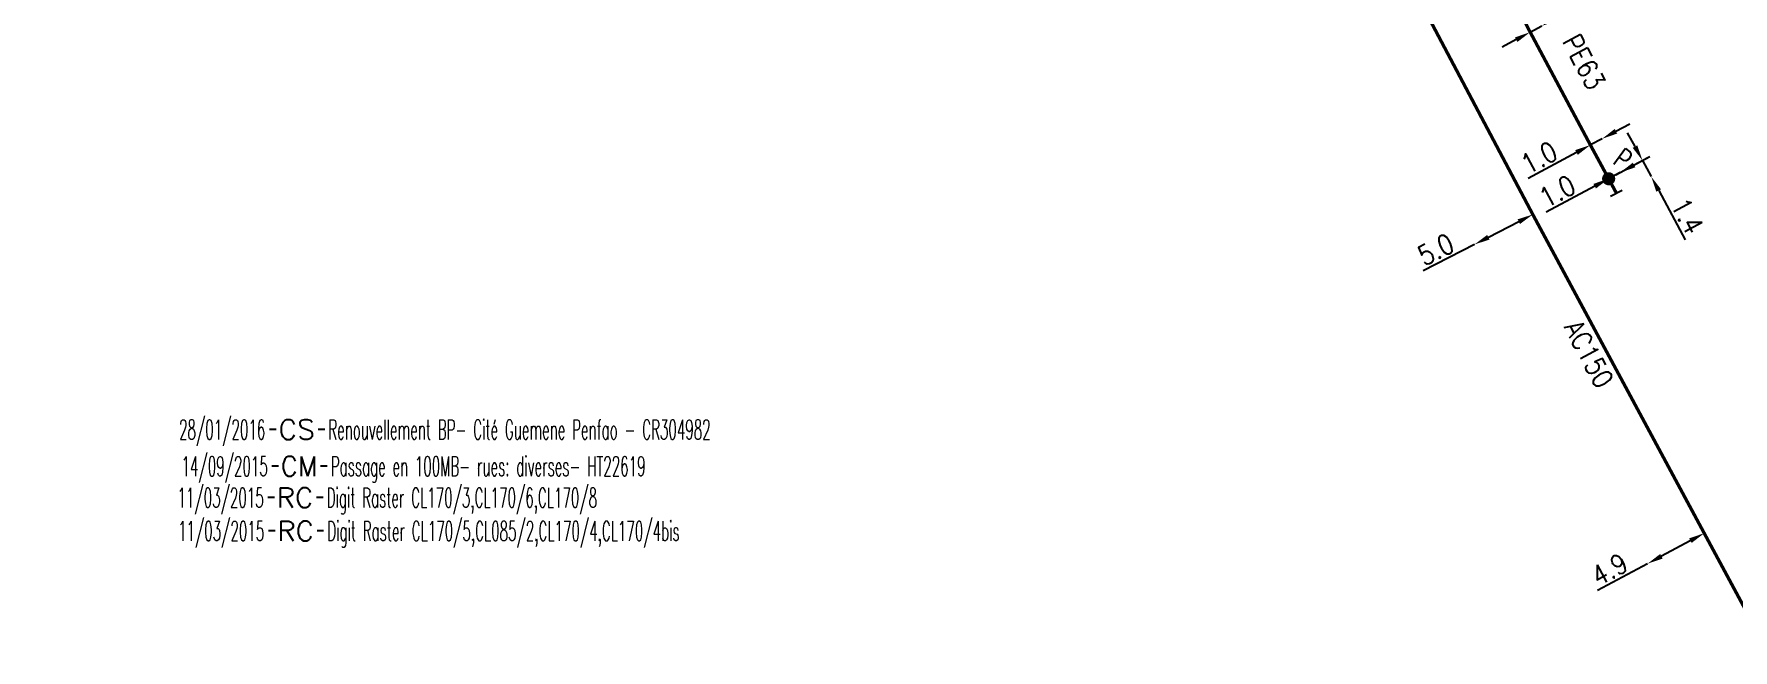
# Model space of a CAD drawing. Header units: millimetres. Extents: x 150998 to 151977, y 126997 to 128005.
# Drawn here: x 150999.9 to 151129.1, y 127256.8 to 127303.7 of the extents above; entities that cross this region are included whole.
import ezdxf
from ezdxf.enums import TextEntityAlignment as Align

# ---------------------------------------------------------------- set-up
doc = ezdxf.new("R2010")
doc.units = ezdxf.units.MM
doc.header["$PDMODE"] = 34
doc.linetypes.add('L_100_AP', pattern=[14, 10, -1.5, 1, -1.5])
doc.linetypes.add('L_100_PE', pattern=[14, 10, -1.5, 1, -1.5])
doc.layers.get('0').update_dxf_attribs({"linetype": 'CONTINUOUS'})
doc.layers.get('DEFPOINTS').update_dxf_attribs({"linetype": 'CONTINUOUS'})
for name, color, linetype in [('L_140', 3, 'CONTINUOUS'), ('L_300', 7, 'CONTINUOUS'), ('L_340', 7, 'CONTINUOUS'), ('L_910', 7, 'CONTINUOUS')]:
    doc.layers.add(name, color=color, linetype=linetype)
doc.styles.add('G_ROMANS', font='ROMANS.SHX', dxfattribs={"width": 0.75})
doc.styles.get("Standard").update_dxf_attribs({"font": 'romans.shx', "width": 0.85})
doc.dimstyles.get("Standard").update_dxf_attribs({"dimtxt": 1.5, "dimasz": 1.2, "dimexe": 0.625, "dimexo": 0.625, "dimgap": 0.25, "dimtad": 1, "dimdec": 1, "dimzin": 0, "dimdsep": 46, "dimtxsty": 'Standard', "dimcen": -0.5, "dimadec": 0, "dimazin": 0, "dimtfac": 1, "dimtdec": 1, "dimtmove": 0, "dimatfit": 3, "dimfxl": 0, "dimtolj": 1, "dimtzin": 0, "dimarcsym": 0})

# ---------------------------------------------------------------- blocks, each defined once
blk = doc.blocks.new('*D326')
at = {"layer": 'DEFPOINTS', "color": 0, "linetype": 'Continuous', "transparency": 16777216}
for p in [(151126.93, 127265.66), (151122.62, 127263.34), (151122.62, 127263.34)]:
    blk.add_point(p, dxfattribs=at)
at = {"layer": 'L_140', "color": 0, "linetype": 'Continuous', "lineweight": -2, "transparency": 16777216}
for p, q in [((151125.87, 127265.09), (151123.67, 127263.91)), ((151122.62, 127263.34), (151118.82, 127261.29))]:
    blk.add_line(p, q, dxfattribs=at)
at = {"layer": 'L_140', "color": 0, "linetype": 'Continuous', "transparency": 16777216}
for points in [[(151125.78, 127265.27), (151125.97, 127264.92), (151126.93, 127265.66)], [(151123.58, 127264.08), (151123.77, 127263.73), (151122.62, 127263.34)]]:
    blk.add_solid(points, dxfattribs=at)
at = {"layer": 'L_140', "color": 0, "linetype": 'Continuous', "transparency": 16777216, "insert": (151119.72, 127262.91), "char_height": 1.5, "attachment_point": 5, "rotation": 28.3145}
blk.add_mtext('\\A1;4.9', dxfattribs=at)
blk = doc.blocks.new('*D329')
at = {"layer": 'DEFPOINTS', "color": 0, "linetype": 'Continuous', "transparency": 16777216}
for p in [(151122.9, 127292.8), (151122.9, 127292.8), (151119.66, 127292.64)]:
    blk.add_point(p, dxfattribs=at)
at = {"layer": 'L_300', "color": 0, "linetype": 'Continuous', "lineweight": -2, "transparency": 16777216}
for p, q in [((151121.67, 127295.09), (151121.1, 127296.14)), ((151120.21, 127292.94), (151122.78, 127294.33)), ((151122.23, 127294.03), (151122.9, 127292.8)), ((151123.47, 127291.74), (151125.48, 127288))]:
    blk.add_line(p, q, dxfattribs=at)
at = {"layer": 'L_300', "color": 0, "linetype": 'Continuous', "transparency": 16777216}
for points in [[(151121.84, 127295.18), (151121.49, 127294.99), (151122.23, 127294.03)], [(151123.64, 127291.84), (151123.29, 127291.65), (151122.9, 127292.8)]]:
    blk.add_solid(points, dxfattribs=at)
at = {"layer": 'L_300', "color": 0, "linetype": 'Continuous', "transparency": 16777216, "insert": (151125.64, 127289.81), "char_height": 1.5, "attachment_point": 5, "rotation": 298.2802}
blk.add_mtext('\\A1;1.4', dxfattribs=at)
blk = doc.blocks.new('*D330')
at = {"layer": 'DEFPOINTS', "color": 0, "linetype": 'Continuous', "transparency": 16777216}
for p in [(151120.54, 127293.12), (151120.54, 127293.12), (151119.66, 127292.64)]:
    blk.add_point(p, dxfattribs=at)
at = {"layer": 'L_300', "color": 0, "linetype": 'Continuous', "lineweight": -2, "transparency": 16777216}
for p, q in [((151121.59, 127293.69), (151122.65, 127294.25)), ((151120.54, 127293.12), (151119.66, 127292.64)), ((151118.6, 127292.07), (151114.91, 127290.09))]:
    blk.add_line(p, q, dxfattribs=at)
at = {"layer": 'L_300', "color": 0, "linetype": 'Continuous', "transparency": 16777216}
for points in [[(151121.5, 127293.86), (151121.69, 127293.51), (151120.54, 127293.12)], [(151118.5, 127292.25), (151118.69, 127291.9), (151119.66, 127292.64)]]:
    blk.add_solid(points, dxfattribs=at)
at = {"layer": 'L_300', "color": 0, "linetype": 'Continuous', "transparency": 16777216, "insert": (151115.75, 127291.68), "char_height": 1.5, "attachment_point": 5, "rotation": 28.2802}
blk.add_mtext('\\A1;1.0', dxfattribs=at)
blk = doc.blocks.new('*D331')
at = {"layer": 'DEFPOINTS', "color": 0, "linetype": 'Continuous', "transparency": 16777216}
for p in [(151119.16, 127295.68), (151119.16, 127295.68), (151118.27, 127295.21)]:
    blk.add_point(p, dxfattribs=at)
at = {"layer": 'L_140', "color": 0, "linetype": 'Continuous', "lineweight": -2, "transparency": 16777216}
for p, q in [((151120.21, 127296.25), (151121.27, 127296.82)), ((151119.16, 127295.68), (151118.27, 127295.21)), ((151117.22, 127294.64), (151113.53, 127292.66))]:
    blk.add_line(p, q, dxfattribs=at)
at = {"layer": 'L_140', "color": 0, "linetype": 'Continuous', "transparency": 16777216}
for points in [[(151120.12, 127296.43), (151120.31, 127296.08), (151119.16, 127295.68)], [(151117.12, 127294.82), (151117.31, 127294.46), (151118.27, 127295.21)]]:
    blk.add_solid(points, dxfattribs=at)
at = {"layer": 'L_140', "color": 0, "linetype": 'Continuous', "transparency": 16777216, "insert": (151114.37, 127294.24), "char_height": 1.5, "attachment_point": 5, "rotation": 28.2802}
blk.add_mtext('\\A1;1.0', dxfattribs=at)
blk = doc.blocks.new('*D336')
at = {"layer": 'DEFPOINTS', "color": 0, "linetype": 'Continuous', "transparency": 16777216}
for p in [(151113.89, 127289.92), (151109.45, 127287.64), (151109.45, 127287.64)]:
    blk.add_point(p, dxfattribs=at)
at = {"layer": 'L_140', "color": 0, "linetype": 'Continuous', "lineweight": -2, "transparency": 16777216}
for p, q in [((151112.82, 127289.37), (151110.51, 127288.18)), ((151109.45, 127287.64), (151105.56, 127285.64))]:
    blk.add_line(p, q, dxfattribs=at)
at = {"layer": 'L_140', "color": 0, "linetype": 'Continuous', "transparency": 16777216}
for points in [[(151112.73, 127289.55), (151112.92, 127289.2), (151113.89, 127289.92)], [(151110.42, 127288.36), (151110.6, 127288.01), (151109.45, 127287.64)]]:
    blk.add_solid(points, dxfattribs=at)
at = {"layer": 'L_140', "color": 0, "linetype": 'Continuous', "transparency": 16777216, "insert": (151106.51, 127287.25), "char_height": 1.5, "attachment_point": 5, "rotation": 27.2113}
blk.add_mtext('\\A1;5.0', dxfattribs=at)
blk = doc.blocks.new('L_300_12')
at = {"color": 0, "linetype": 'Continuous', "const_width": 0.497, "flags": 128}
blk.add_lwpolyline([(-0.25, 0, 1), (0.25, 0, 1)], format="xyb", close=True, dxfattribs=at)
at = {"color": 0, "linetype": 'Continuous', "style": 'G_ROMANS', "width": 0.75}
blk.add_text('P', height=1.5, dxfattribs=at).set_placement((0, 1.85), align=Align.MIDDLE)
at = {"color": 0, "linetype": 'Continuous', "style": 'G_ROMANS', "width": 0.75, "flags": 3}
for tag, p in [('DEF_LEG', (0, -5)), ('DEF_COUP', (0, -7.5)), ('DEF_TYPE', (0, -10))]:
    blk.add_attdef(tag, text='', height=1.2, dxfattribs=at).set_placement(p, align=Align.MIDDLE)
blk = doc.blocks.new('L_340_07')
at = {"color": 0, "linetype": 'Continuous', "const_width": 0.25, "flags": 128}
blk.add_lwpolyline([(0, 0), (1.25, 0)], dxfattribs=at)
at = {"color": 0, "linetype": 'Continuous', "flags": 128}
blk.add_lwpolyline([(1.25, -0.5), (1.25, 0.5)], dxfattribs=at)
at = {"color": 0, "linetype": 'Continuous', "style": 'G_ROMANS', "width": 0.75, "flags": 3}
for tag, p in [('DEF_LEG', (0.72, -3.47)), ('DEF_COUP', (0.72, -5.97)), ('DEF_TYPE', (0.72, -8.47))]:
    blk.add_attdef(tag, text='', height=1.2, dxfattribs=at).set_placement(p, align=Align.MIDDLE)
blk = doc.blocks.new('GIS_MODF')
at = {"color": 0, "linetype": 'Continuous', "flags": 128}
for points in [[(-2.18, -0.01), (-1.68, -0.01)], [(1.52, -0.01), (2.02, -0.01)]]:
    blk.add_lwpolyline(points, dxfattribs=at)
at = {"color": 0, "linetype": 'Continuous', "width": 0.5}
blk.add_attdef('DATE', text='', height=1.5, dxfattribs=at).set_placement((-2.5, -0.8), align=Align.RIGHT)
at = {"color": 0, "linetype": 'Continuous', "width": 1.771291}
blk.add_attdef('USER', text='', height=1.5, dxfattribs=at).set_placement((-1.51, -0.8), (1.28, -0.8), align=Align.FIT)
at = {"color": 0, "linetype": 'Continuous', "width": 0.5}
blk.add_attdef('DESC', (2.29, -0.8), '', height=1.5, dxfattribs=at)
blk = doc.blocks.new('*D927')
at = {"layer": 'DEFPOINTS', "color": 0, "linetype": 'Continuous', "transparency": 16777216}
for p in [(151113.69, 127303.8), (151114.57, 127304.27), (151114.57, 127304.27)]:
    blk.add_point(p, dxfattribs=at)
at = {"layer": 'L_140', "color": 0, "linetype": 'Continuous', "lineweight": -2, "transparency": 16777216}
for p, q in [((151115.62, 127304.84), (151121.32, 127307.9)), ((151112.63, 127303.23), (151111.57, 127302.66)), ((151113.69, 127303.8), (151114.57, 127304.27))]:
    blk.add_line(p, q, dxfattribs=at)
at = {"layer": 'L_140', "color": 0, "linetype": 'Continuous', "transparency": 16777216}
for points in [[(151115.53, 127305.01), (151115.72, 127304.66), (151114.57, 127304.27)], [(151112.54, 127303.4), (151112.72, 127303.05), (151113.69, 127303.8)]]:
    blk.add_solid(points, dxfattribs=at)
at = {"layer": 'L_140', "color": 0, "linetype": 'Continuous', "transparency": 16777216, "insert": (151119.53, 127308.08), "char_height": 1.5, "attachment_point": 5, "rotation": 28.3012}
blk.add_mtext('\\A1;1.0', dxfattribs=at)

msp = doc.modelspace()

# ---------------------------------------------------------------- linework, layer by layer
at = {"layer": 'L_140', "linetype": 'L_100_AP', "flags": 128}
msp.add_lwpolyline([(151000, 127502.39, 0.25, 0.25, 0), (151001.58, 127499.38, 0.25, 0.25, 0), (151008.96, 127485.73, 0.25, 0.25, 0), (151023.99, 127457.64, 0.25, 0.25, 0), (151036.43, 127434.37, 0.25, 0.25, 0), (151039.86, 127427.93, 0.25, 0.25, 0), (151049.31, 127410.19, 0.25, 0.25, 0), (151055.28, 127400.09, 0.25, 0.25, 0), (151074.53, 127362.59, 0.25, 0.25, 0), (151076.37, 127359.24, 0.25, 0.25, 0), (151080.34, 127352.52, 0.25, 0.25, 0), (151099.94, 127316.01, 0.25, 0.25, 0), (151104.45, 127307.74, 0.25, 0.25, 0), (151105.36, 127306.06, 0.25, 0.25, 0), (151113.89, 127289.92, 0.25, 0.25, 0), (151126.93, 127265.66, 0.25, 0.25, 0), (151126.93, 127265.66, 0.25, 0.25, 0), (151134.83, 127250.99, 0.25, 0.25, 0), (151153.95, 127215.24, 0.25, 0.25, 0), (151220.56, 127090.75, 0.25, 0.25, 0), (151220.56, 127090.75, 0.25, 0.25, 0), (151222.34, 127087.39, 0.25, 0.25, 0), (151221.22, 127083.87, 0.25, 0.25, 0), (151218.39, 127082.43, 0.25, 0.25, 0), (151217.52, 127081.99, 0.25, 0.25, 0), (151212.15, 127079.27, 0.25, 0.25, 0), (151205.66, 127075.83, 0.25, 0.25, 0), (151173.09, 127058.52, 0.25, 0.25, 0), (151164.92, 127054.37, 0.25, 0.25, 0), (151144.45, 127043.98, 0.25, 0.25, 0), (151124.93, 127035.51, 0.25, 0.25, 0), (151109.5, 127029.15, 0.25, 0.25, 0), (151089.33, 127021.09, 0.25, 0.25, 0), (151054.8, 127007.13, 0.25, 0.25, 0), (151050.83, 127005.52, 0, 0, 0)], format="xyseb", dxfattribs=at)
at = {"layer": 'L_140', "linetype": 'L_100_PE', "flags": 128}
msp.add_lwpolyline([(151091.98, 127344.43, 0.25, 0.25, 0), (151097.71, 127333.5, 0.25, 0.25, 0), (151103.43, 127322.97, 0.25, 0.25, 0), (151108.1, 127314.27, 0.25, 0.25, 0), (151110.05, 127310.74, 0.25, 0.25, 0), (151110.46, 127310, 0.25, 0.25, 0), (151113.69, 127303.8, 0.25, 0.25, 0), (151118.27, 127295.21, 0.25, 0.25, 0), (151119.66, 127292.64, 0, 0, 0)], format="xyseb", dxfattribs=at)

# ---------------------------------------------------------------- block references
at = {"layer": 'L_300', "rotation": 324.129896352763}
msp.add_blockref('L_300_12', (151119.66, 127292.64), dxfattribs=at)
at = {"layer": 'L_340', "rotation": 298.2802411897643}
msp.add_blockref('L_340_07', (151119.66, 127292.64), dxfattribs=at)
at = {"layer": 'L_910', "linetype": 'Continuous'}
ref = msp.add_blockref('GIS_MODF', (151019.97, 127273.6), dxfattribs=at)
ref.add_attrib('DATE', '28/01/2016', dxfattribs={"layer": '0', "color": 0, "linetype": 'Continuous', "height": 1.5, "width": 0.5}).set_placement((151017.47, 127272.8), align=Align.RIGHT)
ref.add_attrib('USER', 'CS', dxfattribs={"layer": '0', "color": 0, "linetype": 'Continuous', "height": 1.5, "width": 1.025485}).set_placement((151018.47, 127272.8), (151021.25, 127272.8), align=Align.FIT)
ref.add_attrib('DESC', 'Renouvellement BP- Cité Guemene Penfao - CR304982 ', (151022.26, 127272.8), dxfattribs={"layer": '0', "color": 0, "linetype": 'Continuous', "height": 1.5, "width": 0.5})
at = {"layer": 'L_910'}
ref = msp.add_blockref('GIS_MODF', (151020.16, 127270.81), dxfattribs=at)
ref.add_attrib('DATE', '14/09/2015', dxfattribs={"layer": '0', "color": 0, "linetype": 'Continuous', "height": 1.5, "width": 0.5}).set_placement((151017.66, 127270.01), align=Align.RIGHT)
ref.add_attrib('USER', 'CM', dxfattribs={"layer": '0', "color": 0, "linetype": 'Continuous', "height": 1.5, "width": 0.950449}).set_placement((151018.65, 127270.01), (151021.43, 127270.01), align=Align.FIT)
ref.add_attrib('DESC', 'Passage en 100MB- rues: diverses- HT22619', (151022.45, 127270.01), dxfattribs={"layer": '0', "color": 0, "linetype": 'Continuous', "height": 1.5, "width": 0.5})
ref = msp.add_blockref('GIS_MODF', (151019.85, 127268.42), dxfattribs=at)
ref.add_attrib('DATE', '11/03/2015', dxfattribs={"layer": '0', "color": 0, "linetype": 'Continuous', "height": 1.5, "width": 0.5}).set_placement((151017.35, 127267.62), align=Align.RIGHT)
ref.add_attrib('USER', 'RC', dxfattribs={"layer": '0', "color": 0, "linetype": 'Continuous', "height": 1.5, "width": 0.99919}).set_placement((151018.34, 127267.62), (151021.12, 127267.62), align=Align.FIT)
ref.add_attrib('DESC', 'Digit Raster CL170/3,CL170/6,CL170/8', (151022.14, 127267.62), dxfattribs={"layer": '0', "color": 0, "linetype": 'Continuous', "height": 1.5, "width": 0.5})
ref = msp.add_blockref('GIS_MODF', (151019.89, 127265.88), dxfattribs=at)
ref.add_attrib('DATE', '11/03/2015', dxfattribs={"layer": '0', "color": 0, "linetype": 'Continuous', "height": 1.5, "width": 0.5}).set_placement((151017.39, 127265.08), align=Align.RIGHT)
ref.add_attrib('USER', 'RC', dxfattribs={"layer": '0', "color": 0, "linetype": 'Continuous', "height": 1.5, "width": 0.99919}).set_placement((151018.39, 127265.08), (151021.17, 127265.08), align=Align.FIT)
ref.add_attrib('DESC', 'Digit Raster CL170/5,CL085/2,CL170/4,CL170/4bis', (151022.18, 127265.08), dxfattribs={"layer": '0', "color": 0, "linetype": 'Continuous', "height": 1.5, "width": 0.5})

# ---------------------------------------------------------------- texts
at = {"layer": 'L_140', "linetype": 'Continuous', "width": 0.85}
for s, rotation, p in [('PE63', 298.0851, (151116.09, 127303.1)), ('AC150', 298.2164, (151116.22, 127281.33))]:
    msp.add_text(s, height=1.5, rotation=rotation, dxfattribs=at).set_placement(p)

# ---------------------------------------------------------------- dimensions: what is measured, and where the dimension line sits
at = {"layer": 'L_140', "linetype": 'Continuous'}
for base, p1, p2, angle, picture, middle in [((151114.57, 127304.27), (151113.69, 127303.8), (151114.57, 127304.27), 208.3012, '*D927', (151120, 127307.2)), ((151119.16, 127295.68), (151118.27, 127295.21), (151119.16, 127295.68), 208.2802, '*D331', (151114.84, 127293.36)), ((151109.45, 127287.64), (151113.89, 127289.92), (151109.45, 127287.64), 27.2113, '*D336', (151106.97, 127286.36)), ((151122.62, 127263.34), (151126.93, 127265.66), (151122.62, 127263.34), 28.3145, '*D326', (151120.19, 127262.03))]:
    dim = msp.add_linear_dim(base=base, p1=p1, p2=p2, angle=angle, dimstyle='Standard', dxfattribs=at)
    dim.commit()
    dim.dimension.update_dxf_attribs({"geometry": picture, "text_midpoint": middle, "dimtype": 160})
at = {"layer": 'L_300', "linetype": 'Continuous'}
for base, p2, angle, picture, middle in [((151122.9, 127292.8), (151122.9, 127292.8), 118.2802, '*D329', (151124.76, 127289.34)), ((151120.54, 127293.12), (151120.54, 127293.12), 208.2802, '*D330', (151116.23, 127290.8))]:
    dim = msp.add_linear_dim(base=base, p1=(151119.66, 127292.64), p2=p2, angle=angle, dimstyle='Standard', dxfattribs=at)
    dim.commit()
    dim.dimension.update_dxf_attribs({"geometry": picture, "text_midpoint": middle, "dimtype": 160})

doc.saveas('drawing.dxf')
